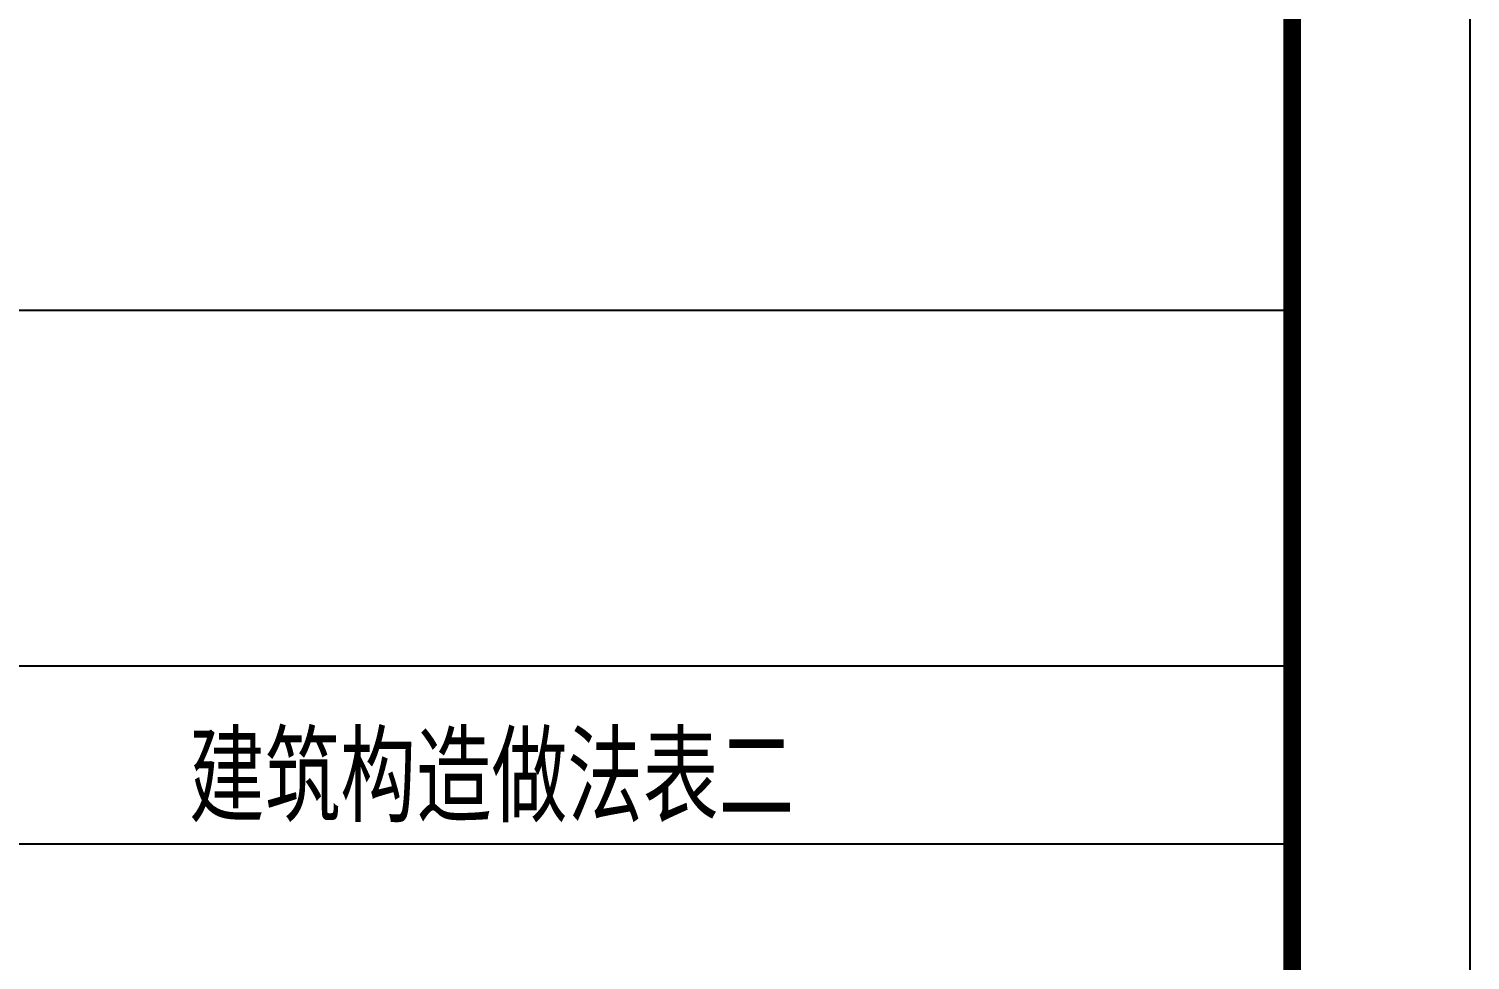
# Model space of a CAD drawing. Extents: x -446699 to 757189, y -606167 to -103070.
# Drawn here: x -303034 to -294935, y -466973 to -461740 of the extents above; entities that cross this region are included whole.
import ezdxf

# ---------------------------------------------------------------- set-up
doc = ezdxf.new("R2010")
doc.units = 0
doc.header["$LTSCALE"] = 1000
doc.header["$MEASUREMENT"] = 0
for name, color, linetype in [('13', 7, 'Continuous'), ('14', 14, 'Continuous'), ('PUB_TITLE', 4, 'Continuous')]:
    doc.layers.add(name, color=color, linetype=linetype)
doc.styles.add('_HZTXT', font='txt.shx', dxfattribs={"width": 0.8, "bigfont": 'HZTXT.shx'})

# ---------------------------------------------------------------- blocks, each defined once
blk = doc.blocks.new('YHYHHRR')
at = {"layer": '14', "color": 14}
for p, q in [((256880.6, 479249.5), (266880.6, 479249.5)), ((256880.6, 477249.5), (266880.6, 477249.5)), ((256880.6, 476249.5), (266880.6, 476249.5))]:
    blk.add_line(p, q, dxfattribs=at)

msp = doc.modelspace()

# ---------------------------------------------------------------- linework, layer by layer
at = {"layer": 'PUB_TITLE'}
msp.add_lwpolyline([(-354335.5, -482719.9), (-294935.5, -482719.9), (-294935.5, -440719.9), (-354335.5, -440719.9)], close=True, dxfattribs=at)
at = {"layer": 'PUB_TITLE', "const_width": 100}
msp.add_lwpolyline([(-351835.5, -481719.9), (-295935.5, -481719.9), (-295935.5, -441719.9), (-351835.5, -441719.9)], close=True, dxfattribs=at)

# ---------------------------------------------------------------- block references
msp.add_blockref('YHYHHRR', (-562821.1, -942569.4))

# ---------------------------------------------------------------- texts
at = {"layer": '13', "color": 7, "style": '_HZTXT', "width": 0.85}
msp.add_text('建筑构造做法表二', height=500, dxfattribs=at).set_placement((-302133.6, -466198))

doc.saveas('drawing.dxf')
